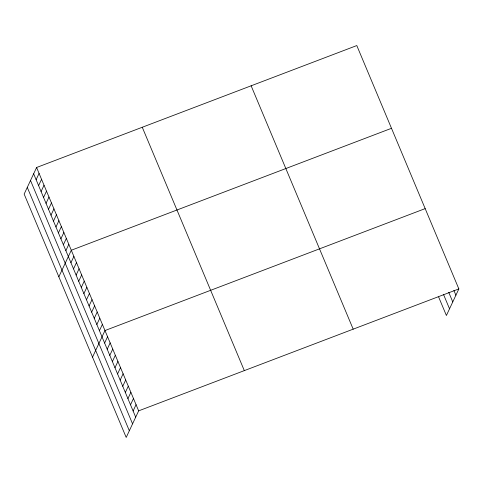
<?xml version="1.0" encoding="UTF-8"?>
<svg xmlns="http://www.w3.org/2000/svg" width="483" height="483" viewBox="0 0 483 483"><rect width="100%" height="100%" fill="white"/><g stroke="black" fill="none" stroke-linecap="round" stroke-linejoin="round"><path stroke-width="0.72" d="M36.599 167.498L24.15 194.081L126.202 437.441L138.651 410.858L458.85 288.919L356.798 45.559L36.599 167.498L138.651 410.858M36.128 179.712L39.081 173.409M38.604 185.623L41.556 179.32M41.085 191.528L44.038 185.224M43.561 197.438L46.513 191.135M46.042 203.349L48.994 197.046M48.517 209.26L51.47 202.957M50.999 215.17L53.951 208.867M53.474 221.081L56.426 214.778M55.956 226.992L58.908 220.689M58.431 232.903L61.383 226.599M60.912 238.813L63.865 232.51M63.388 244.724L66.34 238.421M65.869 250.635L68.821 244.332M58.848 276.819L71.297 250.242L391.496 128.303M70.935 262.722L73.887 256.419M73.531 268.898L76.483 262.595M76.121 275.075L79.073 268.771M78.711 281.251L81.663 274.948M81.301 287.433L84.253 281.13M83.891 293.61L86.843 287.307M86.481 299.786L89.433 293.483M89.071 305.962L92.024 299.659M91.661 312.139L94.614 305.836M94.251 318.321L97.204 312.018M96.842 324.498L99.794 318.194M99.432 330.674L102.384 324.371M92.525 357.13L104.974 330.547L425.173 208.614M104.612 343.033L107.564 336.729M107.202 349.209L110.154 342.906M109.792 355.385L112.75 349.082M112.388 361.562L115.34 355.259M114.978 367.738L117.93 361.435M117.568 373.92L120.521 367.617M120.158 380.097L123.111 373.794M122.748 386.273L125.701 379.97M125.338 392.45L128.291 386.146M127.929 398.626L130.881 392.323M130.519 404.808L133.471 398.505M133.109 410.985L136.061 404.682M458.85 288.919L446.401 315.502L438.624 296.973M453.881 290.422L455.898 295.222M448.731 292.306L452.764 301.917M443.491 294.395L449.534 308.812M251.136 85.799L353.188 329.158M142.268 127.258L244.32 370.618M33.647 173.802L135.699 417.161M30.514 180.491L132.565 423.851M27.283 187.386L129.335 430.751"/></g></svg>
